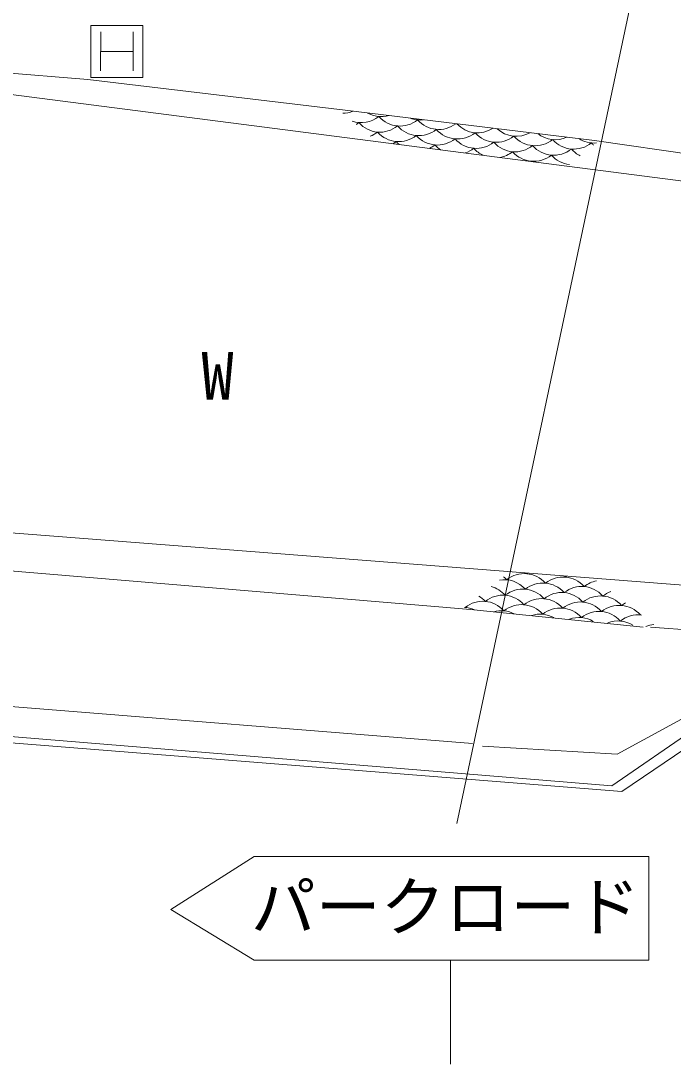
# Model space of a CAD drawing. Units: millimetres, scale not verified. Extents: x 40000 to 680000, y 20000 to 380000.
# Drawn here: x 228834 to 253963, y 240405 to 280572 of the extents above; entities that cross this region are included whole.
import ezdxf
from ezdxf.enums import TextEntityAlignment as Align

# ---------------------------------------------------------------- set-up
doc = ezdxf.new("R2010")
doc.units = ezdxf.units.MM
doc.header["$LTSCALE"] = 1000
doc.layers.add('M-BGD', color=7, linetype='Continuous', lineweight=13)
doc.layers.add('M-STR-STRC', color=7, linetype='Continuous', lineweight=13)
doc.styles.add('ＭＳ ゴシック', font='')
doc.styles.get('ＭＳ ゴシック').set_extended_font_data('MS Gothic')

msp = doc.modelspace()

# ---------------------------------------------------------------- linework, layer by layer
at = {"layer": 'M-BGD'}
for p, q in [((226926, 278678), (231420, 278314)), ((231420, 278314), (241326, 277128)), ((256245, 274160), (227949, 277806)), ((241326, 277128), (250939, 275969)), ((265664, 273816), (250939, 275969)), ((219652, 261550), (258768, 258502)), ((214995, 260534), (246152, 257909)), ((252803, 257230), (246152, 257909)), ((253095, 257232), (259193, 256794)), ((259333, 256442), (251605, 251119)), ((251804, 252337), (259333, 256442)), ((259426, 255947), (251992, 250896)), ((210508, 255623), (246237, 252744)), ((251605, 251119), (208867, 254617)), ((251992, 250896), (208907, 254332)), ((246623, 252651), (251804, 252337))]:
    msp.add_line(p, q, dxfattribs=at)
for centre, start, end in [((241225, 278104), 270.3894, 291.4597), ((241946, 277740), 251.3633, 308.6028), ((242719, 277973), 240.8736, 285.3303), ((243440, 277609), 221.3972, 308.6028), ((244213, 277843), 249.3582, 276.8457), ((244934, 277479), 221.3972, 307.1712), ((241173, 277506), 301.9552, 308.6028), ((242667, 277376), 221.3972, 308.6028), ((244161, 277245), 221.3972, 308.6028), ((245655, 277114), 221.3972, 308.6028), ((246429, 277348), 222.9364, 303.2675), ((247923, 277217), 227.185, 299.0189), ((241894, 277142), 291.3533, 308.6028), ((243388, 277012), 221.3972, 308.6028), ((244882, 276881), 221.3972, 308.6028), ((246376, 276750), 221.3972, 308.6028), ((247150, 276984), 221.3972, 308.6028), ((248644, 276853), 221.3972, 308.6028), ((249417, 277086), 231.9228, 294.2811), ((250138, 276722), 221.3972, 308.6028), ((250912, 276956), 237.4231, 274.916), ((242615, 276778), 300.8527, 308.6028), ((244109, 276647), 221.3972, 230.0391), ((244109, 276647), 295.2787, 308.6028), ((245603, 276517), 221.3972, 236.6346), ((245603, 276517), 288.6833, 308.6028), ((247097, 276386), 221.3972, 245.3954), ((247871, 276619), 221.3972, 308.6028), ((249365, 276489), 221.3972, 308.6028), ((250859, 276358), 221.3972, 244.3073), ((251633, 276591), 221.3972, 227.6295), ((247097, 276386), 279.9225, 308.6028), ((248592, 276255), 221.3972, 308.6028), ((247818, 276022), 307.628, 308.6028), ((249313, 275891), 221.3972, 222.462), ((250086, 276124), 221.3972, 263.8692), ((246732, 258334), 41.3972, 50.0525), ((248227, 258203), 41.3972, 128.6028), ((247506, 258567), 41.3972, 43.6576), ((249000, 258436), 126.2939, 128.6028), ((249721, 258072), 41.3972, 128.6028), ((249000, 258436), 41.3972, 44.7949), ((250494, 258306), 125.1298, 128.6028), ((246680, 257736), 41.3972, 75.8195), ((247453, 257969), 41.3972, 99.7866), ((248174, 257605), 41.3972, 128.6028), ((248948, 257839), 41.3972, 128.6028), ((250442, 257708), 41.3972, 128.6028), ((251215, 257941), 100.73, 128.6028), ((245907, 257502), 41.3972, 58.2072), ((247401, 257372), 41.3972, 128.6028), ((248895, 257241), 41.3972, 128.6028), ((249669, 257475), 41.3972, 128.6028), ((251163, 257344), 41.3972, 128.6028), ((251936, 257577), 110.3646, 128.6028), ((245854, 256905), 64.9248, 86.5836), ((245133, 257269), 41.3972, 42.4618), ((246628, 257138), 41.3972, 128.6028), ((248122, 257008), 41.3972, 128.6028), ((249616, 256877), 41.3972, 128.6028), ((250390, 257110), 41.3972, 128.6028), ((251884, 256980), 41.3972, 128.6028), ((252657, 257213), 119.0544, 128.6028), ((247349, 256774), 63.0177, 106.012), ((248843, 256643), 61.2597, 107.7699), ((250337, 256513), 59.6192, 109.4105), ((251111, 256746), 41.3972, 128.6028), ((252605, 256615), 82.3446, 128.6028), ((253378, 256849), 127.1941, 128.6028), ((251832, 256382), 58.0742, 110.9555), ((253326, 256251), 95.3885, 112.4209)]:
    msp.add_arc(centre, 1088, start, end, dxfattribs=at)
at = {"layer": 'M-STR-STRC'}
for p, q in [((245628, 249666), (253474, 286673)), ((231533, 278397), (231535, 280397)), ((231535, 280397), (233535, 280396)), ((233535, 280396), (233533, 278396)), ((231910, 280147), (231908, 278647)), ((233160, 280146), (233158, 278646)), ((231909, 279397), (233159, 279396)), ((233533, 278396), (231533, 278397)), ((234617, 246365), (237824, 248405)), ((253024, 248405), (237824, 248405)), ((253024, 248405), (253024, 244405)), ((237824, 244405), (234617, 246365)), ((253024, 244405), (237824, 244405)), ((245391, 244405), (245391, 240405))]:
    msp.add_line(p, q, dxfattribs=at)

# ---------------------------------------------------------------- texts
at = {"layer": 'M-BGD', "style": 'ＭＳ ゴシック'}
msp.add_text('W', height=1833, rotation=0.078, dxfattribs=at).set_placement((236413, 266906), align=Align.MIDDLE_CENTER)
at = {"layer": 'M-STR-STRC', "style": 'ＭＳ ゴシック'}
msp.add_text('パークロード', height=1833, dxfattribs=at).set_placement((245191, 246469), align=Align.MIDDLE_CENTER)

doc.saveas('drawing.dxf')
